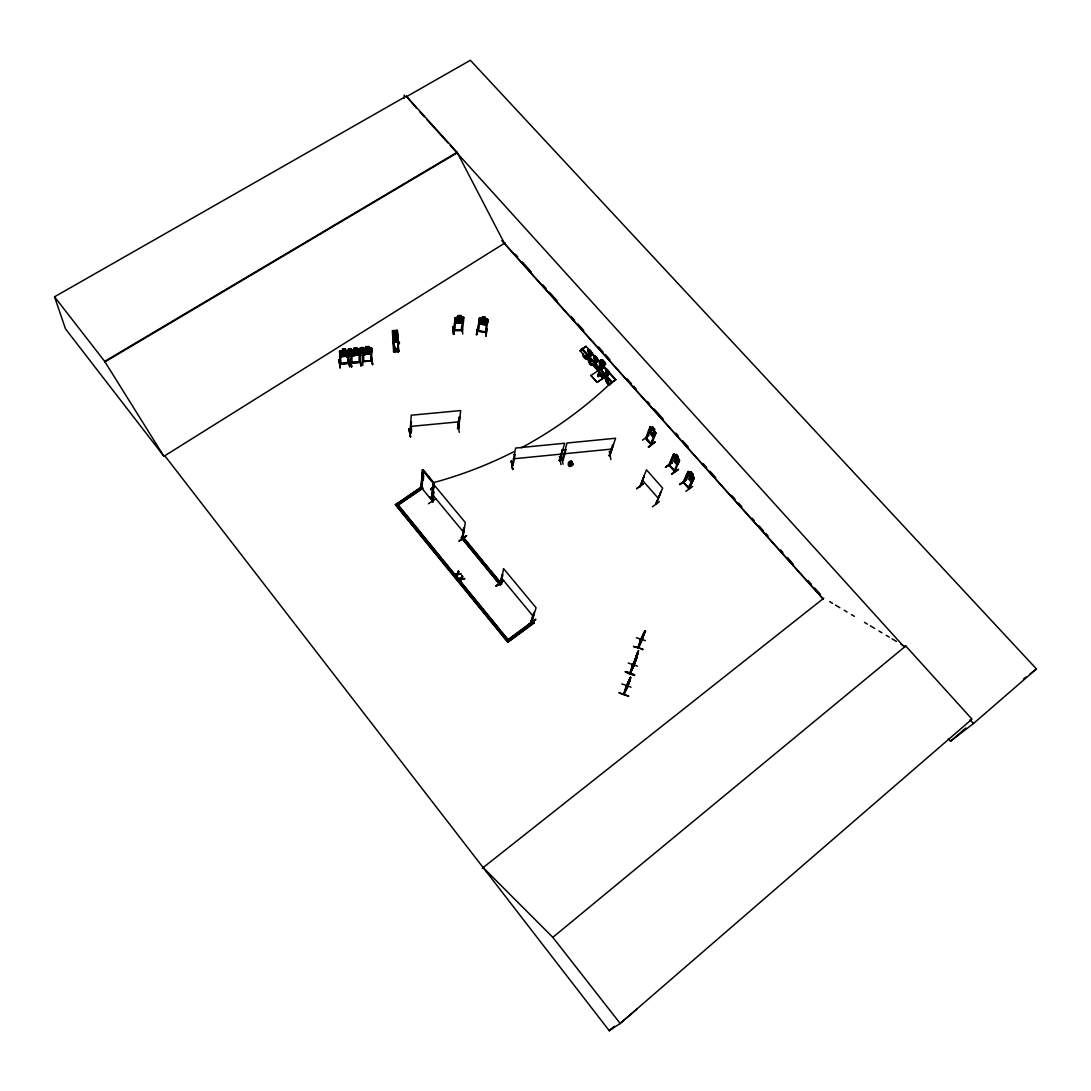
<?xml version="1.0" encoding="UTF-8"?>
<svg xmlns="http://www.w3.org/2000/svg" width="1091" height="1091" viewBox="0 0 1091 1091"><rect width="100%" height="100%" fill="white"/><g stroke="black" fill="none" stroke-linecap="round" stroke-linejoin="round"><path stroke-width="1.5" d="M362.198 357.412L362.812 365.526M362.867 353.252L362.785 361.762L371.731 360.876L362.757 361.298M362.894 360.957L363.698 361.68L363.644 354.602M368.922 347.974L368.935 346.502L365.921 346.679L365.935 348.261L364.53 348.929M366.044 353.252L366.153 349.215L364.871 348.834L366.767 350.279M365.935 346.774L365.921 348.165M370.926 348.847L370.763 361.012L371.499 360.112M370.885 360.166L370.926 360.998M571.343 465.298L571.384 461.302L568.943 463.88L570.538 465.434L571.943 464.793L571.52 461.52M371.172 356.825L372.754 364.612L371.226 356.58M371.799 348.165L371.69 360.944M572.161 464.07L571.384 461.302M393.046 336.11L397.506 336.151M393.155 338.005L397.615 338.046M393.824 349.502L393.851 348.725L398.338 348.602L398.31 349.379M394.015 346.965L393.619 351.861L392.351 330.778L397.179 330.314L398.76 351.697C396.947 352.379 392.596 350.825 394.301 351.479L398.474 350.757L398.433 351.52L397.506 340.365M404.106 98.422L404.229 95.053M636.749 654.655L635.848 658.105M416.421 108.064L406.288 96.158L54.55 296.779L65.515 328.923L164.005 456.393L164.877 455.847L609.255 1030.722L620.165 1023.44L971.986 719.119L905.748 645.995L552.837 937.346L483.149 867.577M397.206 330.532L397.11 333.887M533.049 621.202L508.079 639.749L533.049 621.202L534.14 622.879L507.779 642.244L395.406 504.792L421.781 486.641M653.809 430.986L651.982 428.872M654 430.495L654.764 431.981L653.809 434.477L652.432 434.463L650.072 430.277L651.013 427.781L652.159 428.422L652.745 427.017M654.45 436.795L653.264 437.286L648.804 432.145M410.011 432.704C413.38 434.204 409.766 420.512 411.621 421.985M410.502 436.986L408.907 428.899M410.789 432.241L409.943 432.813L411.007 432.991M651.463 444.582L655.896 433.072L654.123 430.427L654.641 429.077L652.691 426.895L650.113 433.782L648.709 432.213L648.64 430.209M655.827 433.222L655.391 431.831M656.168 503.797C664.937 480.231 659.291 498.219 655.705 503.837M588.922 354.289C589.099 353.743 587.626 355.175 589.113 353.552M640.212 486.695L644.208 475.976L640.117 486.709M590.272 356.089L590.858 354.152L589.89 356.171M640.335 640.062L645.054 630.898M642.231 639.367C642.517 639.053 633.735 659.387 641.153 638.985M433.482 488.072L433.959 483.34L422.626 469.675L420.812 487.554L421.931 488.304L423.335 471.121M422.626 469.675L421.276 487.513L422.762 469.962M635.385 659.537L638.14 652.104L638.126 652.827M423.281 480.122L423.69 475.485M594.609 360.671L595.127 358.925L593.572 361.244L595.468 363.371L596.6 361.926M624.175 694.026L626.752 685.366M595.618 362.662L596.627 360.603L596.027 362.457M634.307 665.415C635.371 660.819 624.857 687.453 633.107 664.528M632.753 664.378L629.971 672.861M394.492 338.687L394.997 339.778M502.133 240.77L504.41 243.293L457.102 152.29L406.288 96.158M601.659 368.785L602.396 367.067L601.55 369.153M428.449 503.742L435.814 498.846M431.654 489.191L431.463 488.441M432.404 488.659L431.791 487.772L432.159 488.536M432.05 500.551L433.632 482.508L424.085 470.835L423.417 471.285L432.963 482.945L433.632 482.508M432.213 498.969L432.527 495.832M433.809 483.258L433.372 488.059L433.1 487.227M599.177 370.831L597.718 376.409L598.577 376.531L599.505 373.327M598.577 376.531L599.586 372.563M432.841 501.955L433.877 491.796C431.545 495.273 431.968 503.66 432.882 501.601M432.513 499.378L434 484.813L465.284 522.494L462.898 538.395M432.527 502.174L433.1 491.345M453.365 326.454L453.733 334.337M462.911 317.195L455.111 317.767L453.57 330.682L462.407 330.573M607.632 375.304C609.896 371.213 603.5 375.959 606.691 371.867L607.292 375.399M454.77 321.79L455.111 317.767M452.847 326.7L453.801 334.146M454.592 330.355L453.597 329.973L461.452 330M454.374 330.75C455.943 329.032 454.429 316.513 455.765 318.599M458.275 315.599L461.22 315.654L458.275 315.599L458.111 317.113M461.111 315.613L460.947 317.222L462.366 317.699L462.038 320.509L460.443 321.722L457.702 321.763L456.365 320.577L456.679 317.767L458.206 317.249L458.37 315.654M461.22 315.572L461.043 317.086M462.911 318.517C464.507 316.404 460.457 328.909 461.425 330.587L462.448 329.864M462.352 330.628L463.934 317.576L460.947 317.126M462.72 334.051L462.243 326.345M457.879 424.263L459.311 432.322M458.411 421.781L457.552 428.545L458.506 428.518M410.912 433.004L409.984 433.1L411.225 415.221L460.729 410.571L458.465 428.463L457.675 428.572L458.984 417.226M477.953 327.014L476.385 334.773L477.94 327.259M478.826 322.35L479.372 318.272L477.394 331.173L478.226 330.996M477.667 330.464L478.267 331.309C479.767 329.796 478.744 316.963 479.904 319.254M486.995 320.277L487.827 320.127L486.995 320.277L485.345 332.4L486.068 331.678M485.181 318.545L487.063 318.899L480.258 317.917L482.249 318.204L482.563 316.676M486.122 336.137L486.777 328.282M478.717 322.336L479.413 323.959L486.231 324.927C487.772 323.618 489.341 319.745 487.022 318.858M482.467 316.608L485.4 317.031L485.072 318.654L486.45 319.363L486.054 322.172L484.431 323.154L481.717 322.759L480.435 321.368L480.817 318.558L482.345 318.272M476.753 334.801L477.858 327.205M479.276 318.245L480.313 317.89L479.358 318.354M478.267 331.309L478.458 330.628M479.413 323.959L486.231 324.845L487.35 323.481M487.922 319.499L485.959 332.482L477.572 331.241M487.172 328.582L485.727 336.069M466.498 535.667L459.079 541.095L466.525 535.722M454.783 574.384L457.115 574.384M394.219 344.033L394.628 349.884L397.629 349.802L398.488 343.91A3.014 1.486 -2.8 0 0 398.57 341.797A3.014 1.486 -2.8 0 0 394.301 341.906A3.014 1.486 -2.8 0 0 394.219 344.033L394.233 344.197A3.014 1.486 -2.8 0 1 394.315 342.069A3.014 1.486 -2.8 0 1 398.583 341.96A3.014 1.486 -2.8 0 1 398.488 344.074L398.488 343.91M501.737 583.726L500.224 585.049L461.384 537.686L462.829 536.677L501.669 584.012L490.868 570.948M462.598 538.586L463.811 527.921L461.998 537.795M456.297 576.225L457.143 574.193M462.311 537.686L463.811 527.921M462.543 538.504L462.052 537.454L462.816 538.218M457.279 573.825L454.32 574.03L457.279 573.825L458.343 571.07L458.779 571.834L458.343 571.07M457.784 574.398L460.743 573.989L457.784 574.398L456.747 576.989L457.825 574.193M460.702 574.18L457.961 573.839L460.743 573.989M460.088 580.862L460.92 578.816L458.575 579.007L460.92 578.816M460.566 581.435L461.602 578.83L464.521 578.612L461.602 578.83M461.098 578.257C453.938 578.257 463.211 580.098 462.134 575.693L462.57 576.457L462.134 575.693M464.493 578.803L461.738 578.448L464.521 578.612M683.334 481.99L689.076 488.495M684.002 482.863L683.702 481.84M683.771 483.027L684.084 482.331M650.113 426.649L645.64 438.241C648.913 444.16 653.509 444.255 650.863 444.037L654.995 433.209L655.759 433.645L655.227 433.045M674.565 471.585L674.279 470.767M677.784 457.865L679.557 460.525L674.661 471.626L674.62 470.521M669.042 464.752L675.111 471.039M651.695 444.296L645.681 438.214M630.462 677.934L630.503 677.238L625.989 686.512M636.871 656.755L632.835 665.346M570.538 465.434L571.384 461.711M637.226 653.373C641.303 643.963 634.307 663.123 636.367 657.805M511.27 461.193L512.743 469.485L511.311 461.029M531.208 621.188L531.89 621.856L531.099 621.093M512.129 464.766L513.138 465.011L512.197 464.793M515.116 454.538L514.284 454.633L515.116 454.538L513.043 465.448L512.088 464.834M499.992 583.494L500.81 584.162M533.922 612.515C525.207 639.721 539.786 594.036 531.699 622.129L536.076 607.769L503.565 568.602L500.728 584.149L500.128 583.426M495.982 585.799L503.387 580.453L496.35 586.017M499.937 583.412L502.269 574.316L500.728 584.149M500.224 585.049L461.384 537.686M499.951 583.794L500.469 584.408L502.815 574.971M644.59 631.771L641.89 639.462M629.793 680.034L629.998 679.379L628.893 682.189C629.493 678.657 625.402 692.73 628.511 683.402L628.484 684.193L630.012 678.807M581.885 349.584L582.185 348.424L611.969 381.782L611.41 383.623L609.719 384.073A536.867 469.771 58.3 0 1 521.253 447.842M634.962 661.255L635.289 660.246L635.276 661.01C638.153 652.527 634.567 664.637 634.894 662.21L633.694 665.292L635.071 661.364M611.628 382.9L615.788 379.6L586.017 346.324L583.208 348.697M507.779 642.244L534.222 622.62M509.238 641.181L396.892 503.483L440.75 557.446M559.451 456.447L560.979 464.657M560.283 460.02L559.192 460.511L559.983 460.334M559.41 460.088L559.451 460.866L562.138 449.901L562.956 449.819L560.242 460.688M591.008 355.68L589.726 356.934L587.967 354.33M589.372 352.488L588.935 354.084L590.422 355.748L588.731 354.166L589.372 352.488L590.476 355.789L588.731 354.166L590.872 356.171M645.422 640.676L636.298 637.69M563.297 460.007L562.288 460.484L567.02 443.014L615.61 438.241L609.814 455.424M562.288 460.129L563.297 459.679L562.492 460.511M563.106 460.443L566.038 449.506L565.22 449.601L566.038 449.506M563.092 464.234L561.429 456.215M593.763 361.298L595.018 360.166M603.228 378.154L597.132 382.314L590.981 375.481L597.132 382.314L603.214 378.222M595.468 363.371L596.75 362.117M621.884 683.907L631.048 687.166M599.9 363.221L601.25 361.476L602.9 363.494L604.332 362.526M598.304 370.517L590.981 375.481M628.239 663.042L637.43 666.096M602.518 368.567L601.236 369.835L599.327 367.694L600.473 366.917M600.95 362.512L601.25 361.476M599.354 361.476C601.536 356.58 609.01 364.926 603.268 365.84M600.023 367.326L600.677 365.54M603.95 362.785L602.968 360.316L601.618 362.062L603.05 361.094M599.559 369.999L597.718 376.409L598.659 375.754L597.786 375.645M602.668 361.353L602.968 360.316M602.9 363.494L604.25 361.748M600.896 365.39L600.214 367.381M531.958 621.447L531.576 620.915M608.301 375.045L607.019 376.3C602.737 373.449 608.451 372.822 605.246 373.681M422.531 479.495L422.572 480.285M423.063 473.085L423.294 472.744M423.253 473.139L423.335 472.417M528.194 624.611L535.845 619.661M608.192 373.558C608.151 378.004 604.087 370.244 607.728 375.113L606.023 373.531M396.428 349.775L395.815 349.188L396.606 350.416M396.006 350.252L395.924 349.788M641.931 639.34L644.481 632.753M619.102 692.826C637.458 698.799 624.802 695.649 619.17 692.69M642.585 649.841L642.817 649.186L633.489 646.704M568.943 463.88L571.125 461.288L569.161 463.157M629.248 679.884C619.593 707.241 638.521 659.673 626.643 685.693M640.812 641.617L643.772 633.094M628.621 682.08L627.325 686.28L629.452 681.384M643.172 635.153L641.917 639.217L644.085 634.171M630.503 677.866L629.48 681.82L630.066 678.616M640.731 639.04L638.044 647.659L643.608 635.548M640.39 640.131C649.718 626.357 643.785 630.039 643.022 637.458M634.457 675.493C627.325 670.447 617.806 670.297 634.485 675.424M632.807 667.419L637.567 654.559M635.003 660.955L634.171 664.76M635.876 660.532L636.899 656.687L634.771 663.41M637.253 653.277L635.112 659.66L636.326 656.577C636.026 659.005 639.612 646.922 636.721 655.377L637.676 653.536M609.269 451.306L610.919 459.625M609.255 455.465L610.06 455.056M609.133 455.847L612.596 444.923L613.401 444.842L609.896 455.724M633.626 646.267L642.817 649.213M625.525 671.688L634.662 674.92L625.443 671.851M636.148 658.937L636.749 657.764M627.884 686.075L629.493 681.752M642.422 440.164L648.995 435.445M650.236 427.945C650.359 425.149 647.372 437.846 646.186 438.718L649.895 429.309M642.763 635.971L643.622 633.735M651.941 435.827L654.641 429.077M628.225 682.857L629.071 680.62M651.095 443.682L654.641 434.573M634.594 661.746L635.453 659.51M636.599 488.754L643.54 483.586L636.68 488.55M569.734 465.189L571.002 461.493M461.07 578.448L462.093 575.884M692.758 479.372C692.308 483.79 686.525 487.582 689.348 488.727M683.089 482.331L689.089 488.945L694.162 478.022L692.376 475.335L692.962 474.067L690.985 471.83L690.317 473.167L689.185 472.608L688.107 474.98L690.467 479.181L691.926 479.276L692.962 474.067M683.252 481.963L689.267 488.577M461.738 578.448L462.598 576.266M457.961 573.839L458.806 571.643M665.551 467.412L672.315 462.543L665.646 467.193M668.81 465.107L674.62 471.626M668.96 464.725L669.479 465.802L669.41 464.602M673.652 453.911L668.878 465.243L673.706 454.006L675.861 455.765L676.42 454.456M669.288 465.707C670.597 464.875 674.02 452.492 673.829 455.274M652.445 506.824L659.387 501.615M672.806 458.097L669.438 465.339M672.274 462.461L665.483 467.289L672.411 462.339M655.691 504.383L662.646 488.113L646.458 469.785L639.926 486.422M678.343 456.556L677.388 461.834L675.956 461.766L673.597 457.593L674.62 455.152L675.793 455.82L676.365 454.347L678.275 456.611M674.115 471.148L678.602 460.634L679.379 461.07M678.547 469.539L671.783 474.394M679.57 484.322L686.566 479.631M693.658 476.781L688.135 471.407L683.171 482.481L688.271 471.448M683.716 482.958C685.08 482.127 688.544 469.935 688.339 472.717M683.948 482.754L687.916 473.999M691.026 471.953L690.371 473.289L688.966 471.653M685.844 491.345L692.662 486.45M693.194 478.09C695.499 477.026 687.275 487.582 688.721 488.032M351.288 362.294C359.444 362.703 360.603 362.471 359.907 361.489M359.225 361.598L359.294 361.967M694.162 478.022L689.007 488.945M339.887 364.108C350.552 360.398 351.438 364.38 339.901 364.149L339.615 351.357L340.46 350.729L339.519 351.343M351.22 362.348C351.67 363.603 354.207 363.194 360.057 362.253M462.025 537.495L462.979 537.999M348.493 356.212L348.547 363.33L339.874 363.671M624.025 694.312L628.184 685.857L623.711 693.876M640.962 639.381L644.863 630.871M640.703 640.24L645.013 631.703M642.354 637.799L643.335 635.862M642.804 638.699L638.821 646.649M637.13 653.332L638.535 650.522M637.744 653.168L638.412 652.05L637.389 654.9M632.262 665.428L636.994 656.127M632.303 665.633L636.789 657.641M634.144 663.642L635.112 661.773M635.862 660.123L635.262 661.501L635.889 660.478M634.294 664.705L629.902 673.27M630.489 672.642L634.567 664.624M629.125 679.938L630.503 677.238M626.302 686.621L630.393 678.738L629.834 679.979M627.775 684.807L628.716 683.007M627.911 685.98L623.547 694.353L626.411 685.353M461.493 330.246L462.407 330.191L453.624 330.246M569.761 462.652L571.261 461.275M355.652 351.234L353.129 350.143L355.025 351.657M396.469 349.693L396.551 350.484M569.147 464.616L571.261 461.738M609.937 455.438L608.996 455.479M365.826 352.066L367.408 350.552L369.958 351.738L368.008 350.184C375.986 346.461 358.653 351.534 358.107 349.393L354.248 350.17L354.316 354.63L353.334 356.13L346.392 356.784L345.452 355.407L345.438 350.893L342.629 351.152L342.697 353.907L345.492 353.648M354.425 354.63L353.402 356.171L346.392 356.784M359.062 355.066L360.044 353.47M365.035 354.752L366.14 353.252M370.817 353.729L363.835 354.289L370.817 353.729C374.895 347.729 369.849 346.12 363.876 348.356L362.921 348.97M458.561 428.449L459.816 417.144L459.025 417.512M457.647 427.863L458.561 428.122M552.837 937.346L620.165 1023.44M362.812 361.435L371.608 360.616M339.751 363.371L340.706 363.985L340.365 355.271M339.778 363.767L340.474 363.685M340.583 364.026L340.283 351.888M339.096 359.975L340.187 367.885L339.165 359.771M459.311 318.858L461.984 317.59L459.925 319.336L461.657 321.095L459.297 319.663L456.597 321.149L458.711 319.349L457.061 317.645L459.366 318.858M340.106 367.858L339.11 359.785M462.216 323.059L463.361 321.6M462.229 323.141L463.47 321.695M351.561 366.862L350.552 358.789M394.724 338.305L394.506 339.26M396.197 339.601L396.292 338.442M601.918 368.84L600.241 367.053L601.823 368.676M611.969 381.782L609.719 384.073L579.976 350.716L582.185 348.424M477.422 330.914L486.218 332.005L477.626 330.859M483.545 320.249L486.095 319.199L484.009 320.659L485.713 322.65L483.381 320.89L480.654 321.981L482.808 320.481L481.213 318.504L483.49 320.249M461.548 329.877L461.616 330.614M905.748 645.995L905.148 646.608L900.784 644.004M355.666 351.261L358.148 349.679L356.252 351.561M512.675 469.471L511.338 461.016M595.809 362.403L595.481 360.016M614.397 1026.276L609.255 1030.722L611.765 1028.581M948.284 738.675L950.561 741.212L965.835 727.983M950.561 741.212L973.472 723.524L1036.45 668.933L470.357 60.278L406.261 96.84M619.852 1023.658L636.817 1009.189M354.057 353.498L355.666 351.929L357.316 353.198M482.263 868.286L823.841 598.154M1023.399 679.12L1026.017 677.088M1029.931 674.033L1036.45 668.933M535.572 619.102L528.467 625.157M679.911 484.445L686.634 479.495L679.857 484.677M496.296 586.208L503.728 580.644L496.31 585.99M691.244 481.963L692.58 481.417L691.23 481.977L686.607 476.781L686.566 474.844M686.594 474.83L686.703 476.712M651.545 444.119L646.581 438.337M648.531 447.283L655.023 441.855L648.518 447.215M674.47 454.156L679.052 459.284L679.475 460.579L678.057 464.002L676.734 464.48L672.165 459.42L672.111 457.456M459.134 541.122L466.525 535.899M653.332 437.232L654.45 436.577M650.059 426.554L655.323 431.981M650.781 426.813L652.104 428.299M573.375 464.466C565.547 472.185 567.62 454.702 573.389 464.302M461.343 537.986L462.789 536.977L483.313 561.81M611.806 382.327L615.788 379.6M605.11 374.172L606.555 373.081M601.182 364.653L602.532 362.908L601.482 363.617L602.287 363.712L601.482 362.826M395.406 504.792L421.753 486.968M599.327 367.694L600.773 366.617M599.532 367.749L600.677 366.985M602.218 366.317L605.641 363.999M422.872 487.977L397.97 505.133L422.844 488.291M433.959 483.34L422.285 469.894M598.304 361.939L601.727 359.621M587.831 354.82L589.276 353.729M586.017 346.324L582.048 348.984L599.682 368.744M353.525 355.543L359.13 355.107L360.139 353.47C364.653 345.356 348.738 351.684 352.134 349.788M353.307 350.156L345.356 351.384M345.479 351.479L346.324 350.852M363.889 348.438L363.03 349.065L363.167 347.47L360.153 347.729L360.166 349.297L358.762 349.87L358.762 352.625L360.262 353.675L363.044 353.429L364.544 352.12L364.558 349.365L363.058 349.011L364.912 348.765M54.55 296.779L104.668 361.366L163.936 456.297L505.147 242.829M163.936 456.297L164.823 455.752M594.459 360.671L595.972 362.267M104.668 361.366L457.102 152.29M104.845 361.953L457.047 152.958M394.287 342.001L393.578 330.559L393.81 338.865M396.047 330.668L396.81 333.887M394.778 346.952L394.533 351.848L394.178 346.965M675.943 458.275L678.275 459.066L676.393 459.161L677.061 462.12L675.875 458.997L673.638 458.343L675.574 458.234L674.988 455.37L676.065 458.343M352.748 350.306L354.248 349.679L354.22 348.111M394.915 338.278L396.292 338.565M396.006 339.628L395.256 339.737M560.065 460.757L559.301 460.129M351.588 366.658L350.156 359.034M409.343 428.668L410.571 437.041L408.866 428.927M351.97 363.098L351.943 355.98M392.665 330.668L393.51 338.865M397.492 330.628L398.433 351.602M394.233 351.848L392.746 330.668M394.533 346.774L395.147 351.82M397.519 351.629L397.71 348.465M452.86 326.686L453.338 334.378M613.456 445.128L612.596 444.923M512.265 464.78L512.961 464.711M562.329 460.197L563.12 460.034M563.011 450.106L562.138 449.901M513.425 458.82L561.824 454.02M564.074 453.788L611.996 449.042M410.516 426.431L459.311 421.794M346.188 356.13L340.583 356.662L346.202 356.225M353.566 355.489L359.048 354.97M359.73 358.148L361.162 366.003L359.607 357.943M360.098 358.134L360.726 365.812M352.107 362.417L359.116 361.762M345.52 354.82L342.724 355.08L341.197 354.043L341.128 351.288L342.629 350.661L342.479 349.052L345.492 348.779L345.424 350.402L346.938 350.757M342.492 349.134L345.506 348.861M354.139 348.152L354.152 349.638L354.125 348.07L357.125 347.784L357.043 349.42L358.544 349.775L358.557 352.516L357.071 353.839L354.289 354.098M340.474 350.811L348.534 350.497M352.107 349.829L354.234 349.584M357.03 349.325L359.089 349.175M366.03 348.793L368.813 348.534L368.799 351.288L366.017 351.547M370.967 349.12L371.745 348.779M340.31 352.161L339.451 351.97M360.044 350.429L359.212 350.497L359.144 362.335M354.275 352.925L357.071 352.666L357.057 349.911M366.003 352.72L368.785 352.461L370.285 351.152L370.313 348.397L368.826 348.043L368.935 346.502M348.343 349.202L351.357 348.929L348.343 349.202L348.465 350.716L346.965 351.261L347.006 354.002L348.534 355.052L351.316 354.807L352.802 353.498L352.775 350.757L351.261 350.388L351.343 348.847M358.121 349.475L360.166 349.297M360.262 349.747L363.058 349.502L363.058 352.257L360.262 352.502M365.117 354.793C360.616 356.184 355.093 356.184 357.262 350.006M346.256 354.18L344.074 352.911L341.51 354.589L343.433 352.652L341.51 351.138L344.101 352.284M485.468 331.582L486.163 331.65M394.628 349.72L397.629 349.802M458.193 317.167L456.106 317.222M455.424 323.277L462.284 323.195L455.424 323.277L454.674 321.804M452.847 326.7L453.788 334.405M559.478 460.429L564.729 443.232L515.634 448.046L512.252 465.53M433.059 487.622L432.813 487.118M430.672 489.873L430.577 489.368M651.341 443.41L650.891 444.01M579.976 350.716L580.998 350.784M395.406 338.155L396.115 338.387M351.275 363.112L351.125 356.048M347.838 363.344L347.661 356.28M372.331 364.626L371.172 356.58M348.206 358.925L349.72 366.985L348.247 358.939M393.946 351.738L393.06 330.75M673.583 453.965L674.483 454.224M570.566 462.502L571.37 462.748M458.561 427.767L457.647 428.545M636.271 658.65L636.871 655.909M636.462 655.173L634.198 661.842M359.048 349.229L360.153 349.597M353.266 350.211L354.384 350.675M370.817 347.852L371.813 348.261M462.966 317.14L463.934 317.576M829.651 601.618L832.542 603.35M835.447 605.082L839.811 607.673M844.161 610.264L847.066 611.996M851.43 614.588L854.321 616.32M864.495 622.375L867.4 624.107M870.304 625.839L874.655 628.43M879.005 631.034L881.91 632.766M886.274 635.357L889.179 637.089M892.083 638.821L896.434 641.413M346.624 353.961L344.674 352.543L346.57 350.729L344.142 352.27M600.241 367.053L601.932 368.635L601.25 366.467M419.803 111.8L424.317 116.792M426.581 119.287L448.019 142.976M450.269 145.471L904.398 647.222M970.076 719.774L973.472 723.524M515.388 254.258L517.666 256.794M522.207 261.867L531.317 272.027M542.704 284.71L546.114 288.515M549.537 292.32L557.501 301.211M571.152 316.431L574.575 320.249M577.985 324.054L583.671 330.396M598.468 346.897L603.023 351.97M605.3 354.507L609.855 359.58M626.93 378.618L631.484 383.691M633.762 386.228L636.039 388.764M647.413 401.461L649.69 403.997M654.245 409.07L663.355 419.23M675.875 433.182L678.152 435.718M682.693 440.805L688.394 447.146M703.19 463.634L706.6 467.453M710.023 471.257L715.71 477.599M731.638 495.369L735.061 499.173M738.471 502.978L741.88 506.783M752.135 518.211L754.413 520.748M758.954 525.821L763.509 530.894M765.787 533.431L768.064 535.967M780.583 549.932L782.861 552.469M787.416 557.542L793.102 563.897M807.899 580.385L811.322 584.19M814.732 588.008L820.418 594.35M502.16 240.784L823.105 598.727M503.906 243.034L823.269 599.245M601.646 359.921L605.56 364.299M601.918 361.026L603.2 362.457M592.208 354.016L594.322 356.389M596.436 358.748L598.564 361.121M602.805 365.867L615.597 380.186M594.909 359.075L596.395 360.753M606.473 372.017L607.973 373.708M606.255 373.381L608.164 375.522M601.877 371.213L608.492 378.618M581.489 348.888L611.274 382.259M585.403 355.721L590.899 361.885M593.095 364.353L599.695 371.758M601.905 374.227L608.505 381.632M651.041 431.368L652.841 433.4M687.562 472.621L693.521 479.276M669.819 465.352L674.415 470.521M642.367 480.204L658.296 498.314M432.936 495.205L463.757 532.422M501.451 577.957L533.444 616.606M532.967 621.475L534.14 622.879M485.468 564.415L488.713 568.343M431.872 500.946L433.154 482.931L431.286 499.719L421.958 488.291M442.891 560.051L499.61 629.398M501.751 632.016L508.174 639.871M395.419 504.465L507.847 641.985M429.868 496.746L431.941 499.283M340.583 356.743L339.628 355.38M357.275 353.934L358.189 355.352M655.023 442.141L648.313 446.71M671.551 473.849L678.288 469.198M431.286 488.645L431 489.15M571.479 461.398L571.957 463.32M571.479 461.629L571.943 464.793M350.593 358.789L351.643 366.89M397.179 330.314L398.474 351.602M396.538 330.655L397.219 342.001M396.292 330.478L397.015 341.906M396.033 332.278L396.729 342.015M396.879 351.22C398.174 349.556 394.383 349.665 395.501 351.261M393.906 332.36L394.574 342.083M394.574 346.856L394.86 351.725M393.578 330.559L394.206 342.001M351.247 348.902L351.275 350.47M360.044 349.638L359.975 362.348M513.697 451.797A536.867 469.771 58.3 0 1 432.922 482.795M586.958 358.366A3.109 1.255 56.4 0 1 585.622 358.571M585.103 358.189A3.109 1.255 56.4 0 1 583.18 353.62A3.109 1.255 56.4 0 0 584.353 357.821A3.109 1.255 56.4 0 0 586.672 357.453M586.099 356.089A3.109 1.255 56.4 0 1 586.44 356.784M610.196 383.746A3.123 1.268 55.8 0 1 608.232 383.977A3.123 1.268 55.8 0 1 606.105 380.2M609.883 383.323A3.123 1.268 55.8 0 1 608.533 384.523A3.123 1.268 55.8 0 1 605.982 380.923A3.123 1.268 55.8 0 1 607.319 379.723M607.851 380.104A3.123 1.268 55.8 0 1 608.383 380.636M592.495 365.076A3.109 1.255 56.3 0 1 590.272 364.053A3.109 1.255 56.3 0 1 588.676 360.807M592.386 363.862A3.109 1.255 56.3 0 1 591.104 365.117A3.109 1.255 56.3 0 1 588.554 361.53A3.109 1.255 56.3 0 1 589.836 360.275M590.354 360.671A3.109 1.255 56.3 0 1 590.886 361.189M593.995 357.562A3.137 1.282 56.3 0 1 596.191 357.002A3.137 1.282 56.3 0 1 597.663 361.353A3.137 1.282 56.3 0 1 594.227 358.23M604.196 378.059A3.123 1.268 56 0 1 603.487 378.141M603.009 377.922A3.123 1.268 56 0 1 601.959 376.995M601.455 376.368A3.123 1.268 56 0 1 600.582 372.972M604.114 376.845A3.123 1.268 56 0 1 601.727 377.159A3.123 1.268 56 0 1 600.664 372.986M362.553 347.811L360.753 348.465L362.553 347.811M366.535 347.02L368.335 347.347L366.535 347.02M392.924 333.982L397.383 333.86L392.924 333.982M392.842 332.55L397.301 332.441L392.842 332.55M393.278 340.147L397.751 340.024L393.278 340.147M458.152 317.754L457.838 320.563L460.579 320.522L460.893 317.726L458.152 317.754M458.834 315.981L460.552 316.472L458.834 315.981M485.277 331.596L485.345 332.4L485.4 331.582M482.277 318.763L481.895 321.572L484.609 321.954L485.004 319.158L482.277 318.763M482.999 317.086L484.69 317.836L482.999 317.086M652.909 427.658L653.904 429.418L652.909 427.658M675.602 456.256L674.565 458.684L676.406 460.743L677.443 458.315L675.602 456.256M676.584 455.097L677.579 456.856L676.584 455.097M690.167 473.712L689.089 476.099L690.93 478.158L692.021 475.785L690.167 473.712M691.189 472.594L692.185 474.353L691.189 472.594M352.557 354.275L349.925 353.129L347.347 354.78L349.284 352.857L347.347 351.397L349.87 352.475L352.407 350.893L350.525 352.761L352.557 354.275M364.285 352.898L361.68 351.752L359.062 353.348L361.053 351.479L359.13 350.006L361.639 351.097L364.189 349.515L362.28 351.384L364.285 352.898M344.906 349.215L343.106 349.87L344.906 349.215M356.539 348.22L354.739 348.888L356.539 348.22M350.757 349.202L348.956 349.843L350.757 349.202M351.275 350.879L348.465 351.125L348.506 353.879L351.302 353.634L351.275 350.879M605.56 370.49A3.15 1.282 56 0 0 609.037 374.39A3.15 1.282 56 0 0 607.973 370.176A3.15 1.282 56 0 0 605.56 370.49M588.24 351.111A3.137 1.268 56.4 0 0 591.69 354.97A3.137 1.268 56.4 0 0 590.599 350.743A3.137 1.268 56.4 0 0 588.24 351.111M588.008 351.261A3.137 1.268 56.4 0 0 591.458 355.12A3.137 1.268 56.4 0 0 590.367 350.893A3.137 1.268 56.4 0 0 588.008 351.261M599.764 364.012A3.15 1.282 56.2 0 0 603.228 367.899A3.15 1.282 56.2 0 0 602.164 363.685A3.15 1.282 56.2 0 0 599.764 364.012M599.545 364.162A3.15 1.282 56.2 0 0 603.009 368.049A3.15 1.282 56.2 0 0 601.946 363.835A3.15 1.282 56.2 0 0 599.545 364.162M593.763 357.698A3.137 1.282 56.3 0 0 597.227 361.585A3.137 1.282 56.3 0 0 596.15 357.357A3.137 1.282 56.3 0 0 593.763 357.698"/></g></svg>
